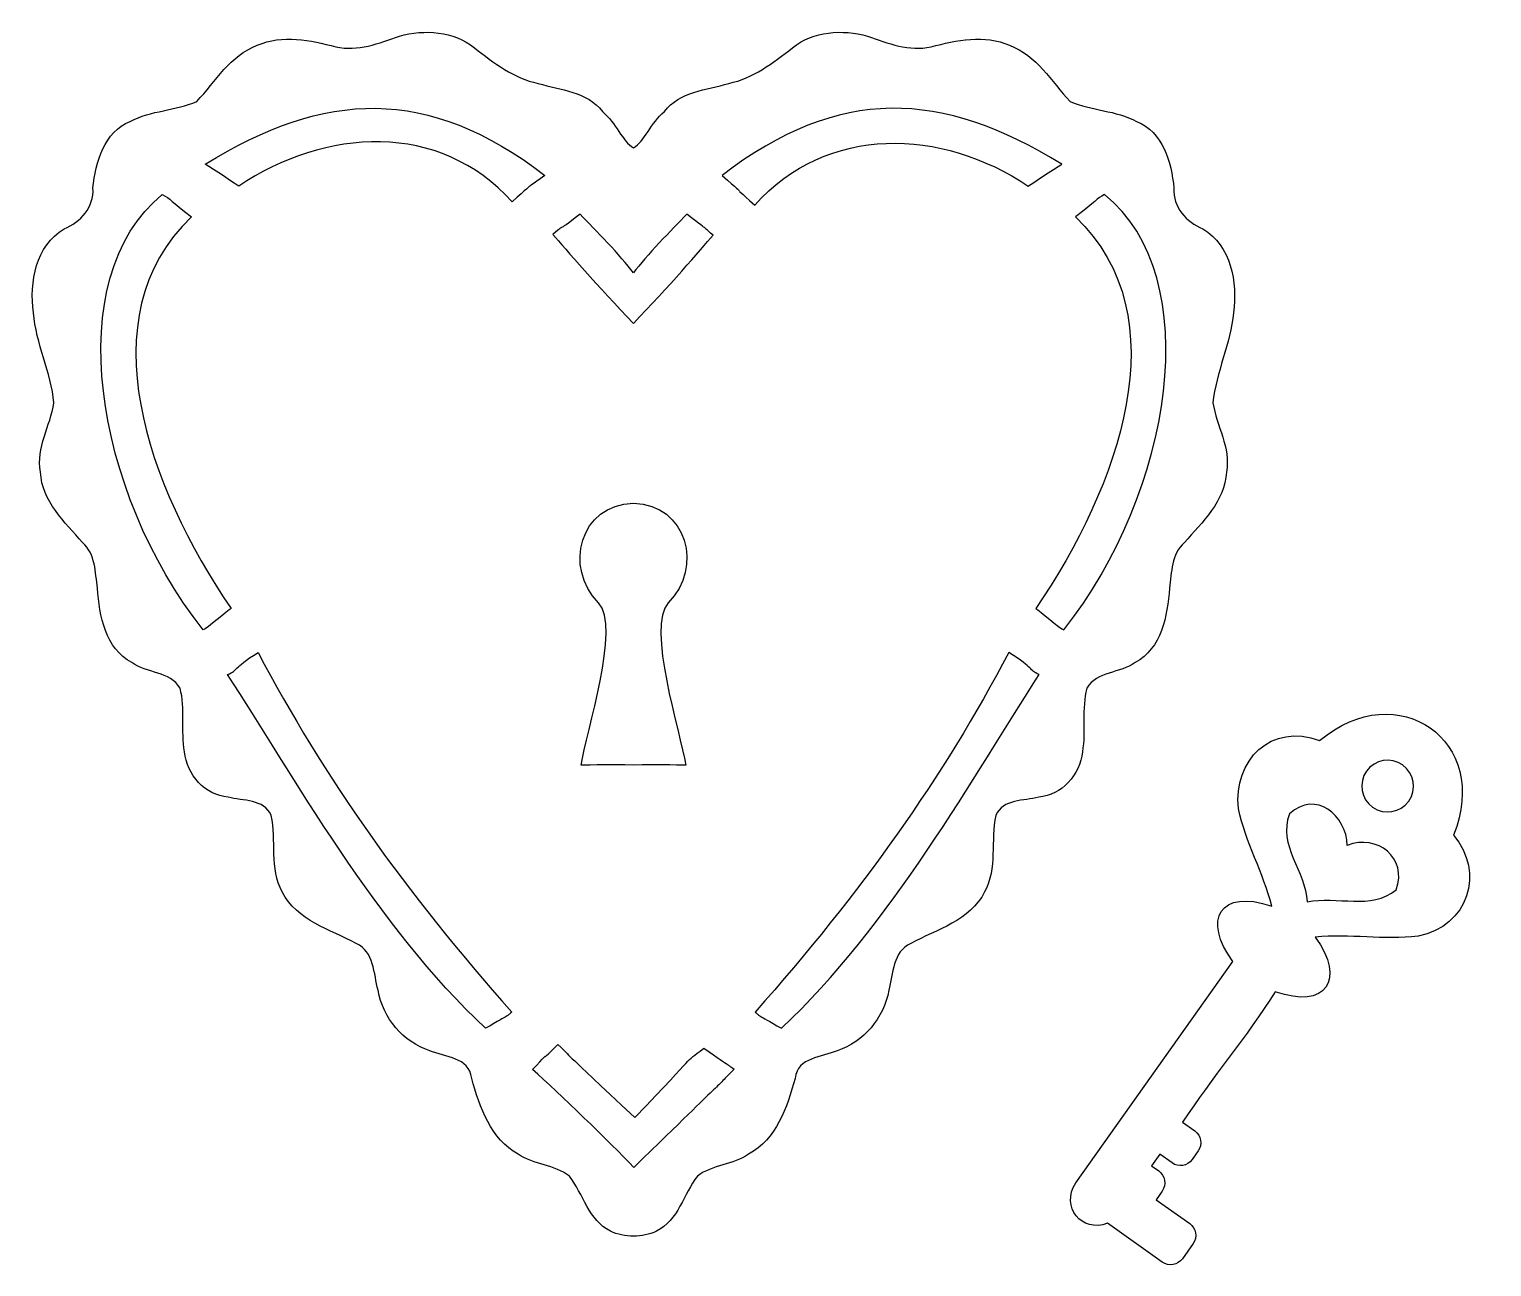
# Model space of a CAD drawing. Header units: centimetres. Extents: x -12.9 to 1.9, y -5.6 to 6.9.
import ezdxf

# ---------------------------------------------------------------- set-up
doc = ezdxf.new("R2010")
doc.units = ezdxf.units.CM
doc.header["$MEASUREMENT"] = 0
doc.layers.add('Layer 1', color=7, linetype='Continuous')

msp = doc.modelspace()

# ---------------------------------------------------------------- linework, layer by layer
at = {"layer": 'Layer 1'}
for points, knots in [([(-6.76941, -5.3), (-6.68735, -5.3), (-6.61044, -5.2826), (-6.5358, -5.25004), (-6.5358, -5.25004), (-6.31741, -5.13898), (-6.26178, -4.87449), (-6.12222, -4.6925), (-6.12222, -4.6925), (-5.97064, -4.57692), (-5.7622, -4.58198), (-5.60504, -4.47211), (-5.60504, -4.47211), (-5.32406, -4.31959), (-5.21671, -3.99661), (-5.1331, -3.70468), (-5.1331, -3.70468), (-5.10981, -3.48651), (-4.86286, -3.49447), (-4.70838, -3.425), (-4.70838, -3.425), (-4.43851, -3.339), (-4.23902, -3.09489), (-4.18596, -2.81416), (-4.18596, -2.81416), (-4.14282, -2.64784), (-4.14676, -2.42153), (-3.96526, -2.34253), (-3.96526, -2.34253), (-3.70125, -2.19685), (-3.36617, -2.11449), (-3.21733, -1.82011), (-3.21733, -1.82011), (-3.08762, -1.58091), (-3.15997, -1.30129), (-3.10524, -1.04665), (-3.10524, -1.04665), (-3.034, -0.87698), (-2.81789, -0.90411), (-2.67092, -0.86073), (-2.67092, -0.86073), (-2.43735, -0.84382), (-2.25261, -0.63618), (-2.22929, -0.40381), (-2.22929, -0.40381), (-2.1904, -0.19092), (-2.24007, 0.03116), (-2.18327, 0.24054), (-2.18327, 0.24054), (-2.08258, 0.41334), (-1.84526, 0.38797), (-1.69616, 0.49788), (-1.69616, 0.49788), (-1.42782, 0.6406), (-1.36867, 0.97064), (-1.3476, 1.25076), (-1.3476, 1.25076), (-1.32567, 1.4116), (-1.32953, 1.59611), (-1.19756, 1.71135), (-1.19756, 1.71135), (-1.01818, 1.92059), (-0.78649, 2.12622), (-0.77228, 2.42547), (-0.77228, 2.42547), (-0.72637, 2.67187), (-0.87164, 2.88891), (-0.90844, 3.12408), (-0.90844, 3.12408), (-0.87925, 3.43524), (-0.72624, 3.72228), (-0.70106, 4.03599), (-0.70106, 4.03599), (-0.65836, 4.34477), (-0.72466, 4.71443), (-1.01036, 4.88366), (-1.01036, 4.88366), (-1.17941, 4.95234), (-1.31318, 5.10158), (-1.30309, 5.29672), (-1.30309, 5.29672), (-1.32825, 5.55818), (-1.4165, 5.86564), (-1.68036, 5.96951), (-1.68036, 5.96951), (-1.89038, 6.08349), (-2.13767, 6.07644), (-2.35273, 6.17159), (-2.35273, 6.17159), (-2.54345, 6.37393), (-2.69128, 6.63909), (-2.96436, 6.73924), (-2.96436, 6.73924), (-3.2203, 6.85165), (-3.50112, 6.79084), (-3.75943, 6.72437), (-3.75943, 6.72437), (-3.98101, 6.67454), (-4.19689, 6.75836), (-4.40197, 6.83291), (-4.40197, 6.83291), (-4.65673, 6.90155), (-4.9491, 6.8858), (-5.16201, 6.71254), (-5.16201, 6.71254), (-5.35885, 6.56361), (-5.55855, 6.40307), (-5.80575, 6.35466), (-5.80575, 6.35466), (-6.02997, 6.28504), (-6.3022, 6.27499), (-6.45642, 6.06921), (-6.45642, 6.06921), (-6.59334, 5.95918), (-6.65713, 5.76304), (-6.76941, 5.70411), (-6.76941, 5.70411), (-6.88169, 5.76304), (-6.94548, 5.95918), (-7.0824, 6.06921), (-7.0824, 6.06921), (-7.23662, 6.27499), (-7.50885, 6.28504), (-7.73307, 6.35466), (-7.73307, 6.35466), (-7.98027, 6.40307), (-8.17997, 6.56361), (-8.37681, 6.71254), (-8.37681, 6.71254), (-8.58972, 6.8858), (-8.88209, 6.90155), (-9.13685, 6.83291), (-9.13685, 6.83291), (-9.34193, 6.75836), (-9.55781, 6.67454), (-9.77939, 6.72437), (-9.77939, 6.72437), (-10.0377, 6.79084), (-10.31852, 6.85165), (-10.57446, 6.73924), (-10.57446, 6.73924), (-10.84754, 6.63909), (-10.99537, 6.37393), (-11.18609, 6.17159), (-11.18609, 6.17159), (-11.40115, 6.07644), (-11.64844, 6.08349), (-11.85846, 5.96951), (-11.85846, 5.96951), (-12.12232, 5.86564), (-12.21057, 5.55818), (-12.23573, 5.29672), (-12.23573, 5.29672), (-12.22564, 5.10158), (-12.35941, 4.95234), (-12.52846, 4.88366), (-12.52846, 4.88366), (-12.81416, 4.71443), (-12.88046, 4.34477), (-12.83776, 4.03599), (-12.83776, 4.03599), (-12.81259, 3.72228), (-12.65957, 3.43524), (-12.63038, 3.12408), (-12.63038, 3.12408), (-12.66718, 2.88891), (-12.81245, 2.67187), (-12.76654, 2.42547), (-12.76654, 2.42547), (-12.75233, 2.12622), (-12.52064, 1.92059), (-12.34126, 1.71135), (-12.34126, 1.71135), (-12.20929, 1.59611), (-12.21315, 1.4116), (-12.19122, 1.25076), (-12.19122, 1.25076), (-12.17015, 0.97064), (-12.111, 0.6406), (-11.84266, 0.49788), (-11.84266, 0.49788), (-11.69356, 0.38797), (-11.45624, 0.41334), (-11.35555, 0.24054), (-11.35555, 0.24054), (-11.29875, 0.03116), (-11.34842, -0.19092), (-11.30953, -0.40381), (-11.30953, -0.40381), (-11.28621, -0.63618), (-11.10147, -0.84382), (-10.8679, -0.86073), (-10.8679, -0.86073), (-10.72093, -0.90411), (-10.50482, -0.87698), (-10.43358, -1.04665), (-10.43358, -1.04665), (-10.37885, -1.30129), (-10.4512, -1.58091), (-10.32149, -1.82011), (-10.32149, -1.82011), (-10.17265, -2.11449), (-9.83757, -2.19685), (-9.57356, -2.34253), (-9.57356, -2.34253), (-9.39206, -2.42153), (-9.396, -2.64784), (-9.35286, -2.81416), (-9.35286, -2.81416), (-9.2998, -3.09489), (-9.10031, -3.339), (-8.83044, -3.425), (-8.83044, -3.425), (-8.67596, -3.49447), (-8.42901, -3.48651), (-8.40572, -3.70468), (-8.40572, -3.70468), (-8.32211, -3.99661), (-8.21476, -4.31959), (-7.93378, -4.47211), (-7.93378, -4.47211), (-7.77662, -4.58198), (-7.56818, -4.57692), (-7.4166, -4.6925), (-7.4166, -4.6925), (-7.27704, -4.87449), (-7.22141, -5.13898), (-7.00302, -5.25004), (-7.00302, -5.25004), (-6.92838, -5.2826), (-6.85147, -5.3), (-6.76941, -5.3)], [0, 0, 0, 0, 0.01694915, 0.01694915, 0.01694915, 0.01694915, 0.03389831, 0.03389831, 0.03389831, 0.03389831, 0.05084746, 0.05084746, 0.05084746, 0.05084746, 0.06779661, 0.06779661, 0.06779661, 0.06779661, 0.08474576, 0.08474576, 0.08474576, 0.08474576, 0.10169492, 0.10169492, 0.10169492, 0.10169492, 0.11864407, 0.11864407, 0.11864407, 0.11864407, 0.13559322, 0.13559322, 0.13559322, 0.13559322, 0.15254237, 0.15254237, 0.15254237, 0.15254237, 0.16949153, 0.16949153, 0.16949153, 0.16949153, 0.18644068, 0.18644068, 0.18644068, 0.18644068, 0.20338983, 0.20338983, 0.20338983, 0.20338983, 0.22033898, 0.22033898, 0.22033898, 0.22033898, 0.23728814, 0.23728814, 0.23728814, 0.23728814, 0.25423729, 0.25423729, 0.25423729, 0.25423729, 0.27118644, 0.27118644, 0.27118644, 0.27118644, 0.28813559, 0.28813559, 0.28813559, 0.28813559, 0.30508475, 0.30508475, 0.30508475, 0.30508475, 0.3220339, 0.3220339, 0.3220339, 0.3220339, 0.33898305, 0.33898305, 0.33898305, 0.33898305, 0.3559322, 0.3559322, 0.3559322, 0.3559322, 0.37288136, 0.37288136, 0.37288136, 0.37288136, 0.38983051, 0.38983051, 0.38983051, 0.38983051, 0.40677966, 0.40677966, 0.40677966, 0.40677966, 0.42372881, 0.42372881, 0.42372881, 0.42372881, 0.44067797, 0.44067797, 0.44067797, 0.44067797, 0.45762712, 0.45762712, 0.45762712, 0.45762712, 0.47457627, 0.47457627, 0.47457627, 0.47457627, 0.49152542, 0.49152542, 0.49152542, 0.49152542, 0.50847458, 0.50847458, 0.50847458, 0.50847458, 0.52542373, 0.52542373, 0.52542373, 0.52542373, 0.54237288, 0.54237288, 0.54237288, 0.54237288, 0.55932203, 0.55932203, 0.55932203, 0.55932203, 0.57627119, 0.57627119, 0.57627119, 0.57627119, 0.59322034, 0.59322034, 0.59322034, 0.59322034, 0.61016949, 0.61016949, 0.61016949, 0.61016949, 0.62711864, 0.62711864, 0.62711864, 0.62711864, 0.6440678, 0.6440678, 0.6440678, 0.6440678, 0.66101695, 0.66101695, 0.66101695, 0.66101695, 0.6779661, 0.6779661, 0.6779661, 0.6779661, 0.69491525, 0.69491525, 0.69491525, 0.69491525, 0.71186441, 0.71186441, 0.71186441, 0.71186441, 0.72881356, 0.72881356, 0.72881356, 0.72881356, 0.74576271, 0.74576271, 0.74576271, 0.74576271, 0.76271186, 0.76271186, 0.76271186, 0.76271186, 0.77966102, 0.77966102, 0.77966102, 0.77966102, 0.79661017, 0.79661017, 0.79661017, 0.79661017, 0.81355932, 0.81355932, 0.81355932, 0.81355932, 0.83050847, 0.83050847, 0.83050847, 0.83050847, 0.84745763, 0.84745763, 0.84745763, 0.84745763, 0.86440678, 0.86440678, 0.86440678, 0.86440678, 0.88135593, 0.88135593, 0.88135593, 0.88135593, 0.89830508, 0.89830508, 0.89830508, 0.89830508, 0.91525424, 0.91525424, 0.91525424, 0.91525424, 0.93220339, 0.93220339, 0.93220339, 0.93220339, 0.94915254, 0.94915254, 0.94915254, 0.94915254, 0.96610169, 0.96610169, 0.96610169, 0.96610169, 1, 1, 1, 1]), ([(-7.66614, 5.42446), (-8.8499, 6.33265), (-9.8926, 6.28614), (-11.10095, 5.53676), (-11.10095, 5.53676), (-11.02805, 5.49363), (-10.77008, 5.32143), (-10.76209, 5.31427), (-10.76209, 5.31427), (-9.89106, 5.90409), (-8.72755, 5.97491), (-7.9964, 5.15614), (-7.9964, 5.15614), (-7.68272, 5.43429), (-7.94314, 5.21715), (-7.66614, 5.42446)], [0, 0, 0, 0, 0.2, 0.2, 0.2, 0.2, 0.4, 0.4, 0.4, 0.4, 0.6, 0.6, 0.6, 0.6, 1, 1, 1, 1]), ([(-5.87268, 5.42446), (-4.68892, 6.33265), (-3.64622, 6.28614), (-2.43787, 5.53676), (-2.43787, 5.53676), (-2.51077, 5.49363), (-2.76874, 5.32143), (-2.77673, 5.31427), (-2.77673, 5.31427), (-3.64776, 5.90409), (-4.81127, 5.94293), (-5.54242, 5.12416), (-5.54242, 5.12416), (-5.8561, 5.40232), (-5.54442, 5.13722), (-5.87268, 5.42446)], [0, 0, 0, 0, 0.2, 0.2, 0.2, 0.2, 0.4, 0.4, 0.4, 0.4, 0.6, 0.6, 0.6, 0.6, 1, 1, 1, 1]), ([(-10.83963, 1.04468), (-11.67938, 2.28095), (-12.30273, 3.99011), (-11.23993, 5.00578), (-11.23993, 5.00578), (-11.45405, 5.16323), (-11.44805, 5.18954), (-11.53464, 5.22949), (-11.53464, 5.22949), (-12.57083, 4.39867), (-12.22403, 2.22555), (-11.12201, 0.83029), (-11.12201, 0.83029), (-11.08812, 0.83886), (-10.86961, 1.02731), (-10.83963, 1.04468)], [0, 0, 0, 0, 0.2, 0.2, 0.2, 0.2, 0.4, 0.4, 0.4, 0.4, 0.6, 0.6, 0.6, 0.6, 1, 1, 1, 1]), ([(-2.69919, 1.04468), (-1.85944, 2.28095), (-1.23609, 3.99011), (-2.29889, 5.00578), (-2.29889, 5.00578), (-2.08477, 5.16323), (-2.09077, 5.18954), (-2.00418, 5.22949), (-2.00418, 5.22949), (-0.96799, 4.39867), (-1.31479, 2.22555), (-2.41681, 0.83029), (-2.41681, 0.83029), (-2.4507, 0.83886), (-2.66921, 1.02731), (-2.69919, 1.04468)], [0, 0, 0, 0, 0.2, 0.2, 0.2, 0.2, 0.4, 0.4, 0.4, 0.4, 0.6, 0.6, 0.6, 0.6, 1, 1, 1, 1]), ([(-6.76941, 4.43753), (-6.64329, 4.6128), (-6.38004, 4.87464), (-6.22918, 5.03094), (-6.22918, 5.03094), (-5.94353, 4.80863), (-6.11809, 4.95519), (-5.96416, 4.81897), (-5.96416, 4.81897), (-6.08453, 4.67464), (-6.41919, 4.29456), (-6.76941, 3.92765), (-6.76941, 3.92765), (-7.11963, 4.29456), (-7.46283, 4.68264), (-7.5832, 4.82696), (-7.5832, 4.82696), (-7.42928, 4.96318), (-7.5953, 4.80863), (-7.30964, 5.03094), (-7.30964, 5.03094), (-7.15878, 4.87464), (-6.89553, 4.6128), (-6.76941, 4.43753)], [0, 0, 0, 0, 0.14285714, 0.14285714, 0.14285714, 0.14285714, 0.28571429, 0.28571429, 0.28571429, 0.28571429, 0.42857143, 0.42857143, 0.42857143, 0.42857143, 0.57142857, 0.57142857, 0.57142857, 0.57142857, 0.71428571, 0.71428571, 0.71428571, 0.71428571, 1, 1, 1, 1]), ([(-6.76941, -0.53882), (-6.50169, -0.52956), (-6.51904, -0.53663), (-6.24082, -0.53858), (-6.24082, -0.53858), (-6.29163, -0.21224), (-6.64373, 0.86421), (-6.41693, 1.10279), (-6.41693, 1.10279), (-6.06093, 1.4585), (-6.22856, 2.09958), (-6.76941, 2.10965), (-6.76941, 2.10965), (-7.31026, 2.09958), (-7.47789, 1.4585), (-7.12189, 1.10279), (-7.12189, 1.10279), (-6.89509, 0.86421), (-7.24719, -0.21224), (-7.298, -0.53858), (-7.298, -0.53858), (-7.01978, -0.53663), (-7.03713, -0.52956), (-6.76941, -0.53882)], [0, 0, 0, 0, 0.14285714, 0.14285714, 0.14285714, 0.14285714, 0.28571429, 0.28571429, 0.28571429, 0.28571429, 0.42857143, 0.42857143, 0.42857143, 0.42857143, 0.57142857, 0.57142857, 0.57142857, 0.57142857, 0.71428571, 0.71428571, 0.71428571, 0.71428571, 1, 1, 1, 1]), ([(-7.99958, -3.03601), (-9.07364, -1.82426), (-9.90382, -0.65907), (-10.56583, 0.60218), (-10.56583, 0.60218), (-10.83526, 0.43011), (-10.75802, 0.42928), (-10.87381, 0.37737), (-10.87381, 0.37737), (-10.23259, -0.60525), (-9.36045, -2.18225), (-8.26526, -3.19813), (-8.26526, -3.19813), (-8.00285, -3.04798), (-8.06069, -3.08341), (-7.99958, -3.03601)], [0, 0, 0, 0, 0.2, 0.2, 0.2, 0.2, 0.4, 0.4, 0.4, 0.4, 0.6, 0.6, 0.6, 0.6, 1, 1, 1, 1]), ([(-5.53924, -3.03601), (-4.46518, -1.82426), (-3.635, -0.65907), (-2.97299, 0.60218), (-2.97299, 0.60218), (-2.70356, 0.43011), (-2.7808, 0.42928), (-2.66501, 0.37737), (-2.66501, 0.37737), (-3.30623, -0.60525), (-4.17837, -2.18225), (-5.27356, -3.19813), (-5.27356, -3.19813), (-5.53597, -3.04798), (-5.47813, -3.08341), (-5.53924, -3.03601)], [0, 0, 0, 0, 0.2, 0.2, 0.2, 0.2, 0.4, 0.4, 0.4, 0.4, 0.6, 0.6, 0.6, 0.6, 1, 1, 1, 1]), ([(0.17102, -0.28997), (-0.31735, -0.10462), (-0.70488, -0.48983), (-0.65049, -0.97731), (-0.65049, -0.97731), (-0.57736, -1.319), (-0.39931, -1.62616), (-0.3135, -1.96383), (-0.3135, -1.96383), (-0.84003, -1.78132), (-1.01711, -2.10362), (-0.70574, -2.52495), (-0.70574, -2.52495), (-0.70574, -2.52495), (-2.29605, -4.76242), (-2.29605, -4.76242), (-2.29605, -4.76242), (-2.45214, -5.00288), (-2.23634, -5.27132), (-1.97441, -5.1692), (-1.97441, -5.1692), (-1.97441, -5.1692), (-1.4202, -5.56261), (-1.4202, -5.56261), (-1.4202, -5.56261), (-1.35445, -5.60929), (-1.26398, -5.59393), (-1.2173, -5.52818), (-1.2173, -5.52818), (-1.2173, -5.52818), (-1.10913, -5.3758), (-1.10913, -5.3758), (-1.10913, -5.3758), (-1.06246, -5.31005), (-1.07781, -5.21958), (-1.14356, -5.1729), (-1.14356, -5.1729), (-1.14356, -5.1729), (-1.48404, -4.93121), (-1.48404, -4.93121), (-1.48404, -4.93121), (-1.48404, -4.93121), (-1.4223, -4.84424), (-1.4223, -4.84424), (-1.4223, -4.84424), (-1.37563, -4.77848), (-1.39098, -4.68801), (-1.45673, -4.64134), (-1.45673, -4.64134), (-1.45673, -4.64134), (-1.5282, -4.59061), (-1.5282, -4.59061), (-1.5282, -4.59061), (-1.5282, -4.59061), (-1.44444, -4.47262), (-1.44444, -4.47262), (-1.44444, -4.47262), (-1.44444, -4.47262), (-1.32173, -4.55972), (-1.32173, -4.55972), (-1.32173, -4.55972), (-1.25598, -4.6064), (-1.16551, -4.59104), (-1.11884, -4.52529), (-1.11884, -4.52529), (-1.11884, -4.52529), (-1.05758, -4.43899), (-1.05758, -4.43899), (-1.05758, -4.43899), (-1.0109, -4.37324), (-1.02625, -4.28277), (-1.092, -4.2361), (-1.092, -4.2361), (-1.092, -4.2361), (-1.21471, -4.14899), (-1.21471, -4.14899), (-1.21471, -4.14899), (-0.91977, -3.69828), (-0.56564, -3.28485), (-0.27943, -2.82858), (-0.27943, -2.82858), (0.23853, -3.01331), (0.43663, -2.70527), (0.12697, -2.27751), (0.12697, -2.27751), (0.47312, -2.24101), (0.82023, -2.30943), (1.16586, -2.26667), (1.16586, -2.26667), (1.67425, -2.1675), (1.84494, -1.6227), (1.52503, -1.24505), (1.52503, -1.24505), (1.9116, -0.2956), (0.96093, 0.37454), (0.17102, -0.28997)], [0, 0, 0, 0, 0.04, 0.04, 0.04, 0.04, 0.08, 0.08, 0.08, 0.08, 0.12, 0.12, 0.12, 0.12, 0.16, 0.16, 0.16, 0.16, 0.2, 0.2, 0.2, 0.2, 0.24, 0.24, 0.24, 0.24, 0.28, 0.28, 0.28, 0.28, 0.32, 0.32, 0.32, 0.32, 0.36, 0.36, 0.36, 0.36, 0.4, 0.4, 0.4, 0.4, 0.44, 0.44, 0.44, 0.44, 0.48, 0.48, 0.48, 0.48, 0.52, 0.52, 0.52, 0.52, 0.56, 0.56, 0.56, 0.56, 0.6, 0.6, 0.6, 0.6, 0.64, 0.64, 0.64, 0.64, 0.68, 0.68, 0.68, 0.68, 0.72, 0.72, 0.72, 0.72, 0.76, 0.76, 0.76, 0.76, 0.8, 0.8, 0.8, 0.8, 0.84, 0.84, 0.84, 0.84, 0.88, 0.88, 0.88, 0.88, 0.92, 0.92, 0.92, 0.92, 1, 1, 1, 1]), ([(1.00988, -0.53665), (1.12773, -0.62031), (1.15603, -0.78356), (1.07237, -0.90142), (1.07237, -0.90142), (0.9887, -1.01927), (0.82478, -1.04709), (0.70692, -0.96343), (0.70692, -0.96343), (0.58906, -0.87977), (0.56125, -0.71584), (0.64491, -0.59798), (0.64491, -0.59798), (0.72857, -0.48013), (0.89202, -0.45298), (1.00988, -0.53665)], [0, 0, 0, 0, 0.2, 0.2, 0.2, 0.2, 0.4, 0.4, 0.4, 0.4, 0.6, 0.6, 0.6, 0.6, 1, 1, 1, 1]), ([(0.45056, -1.35028), (0.7536, -1.22862), (1.06617, -1.47897), (0.94399, -1.79789), (0.94399, -1.79789), (0.69494, -2.00865), (0.34538, -1.8542), (0.04518, -1.92135), (0.04518, -1.92135), (0.02947, -1.6048), (-0.2549, -1.35053), (-0.13476, -1.03212), (-0.13476, -1.03212), (0.13115, -0.78359), (0.44333, -1.04592), (0.45056, -1.35028)], [0, 0, 0, 0, 0.2, 0.2, 0.2, 0.2, 0.4, 0.4, 0.4, 0.4, 0.6, 0.6, 0.6, 0.6, 1, 1, 1, 1]), ([(-5.75066, -3.61216), (-5.83186, -3.55257), (-5.75543, -3.61055), (-6.05659, -3.39945), (-6.05659, -3.39945), (-6.28713, -3.57424), (-6.0846, -3.40433), (-6.75684, -4.10177), (-6.75684, -4.10177), (-7.52801, -3.3725), (-7.34452, -3.55077), (-7.53294, -3.36197), (-7.53294, -3.36197), (-7.7907, -3.62011), (-7.53141, -3.33702), (-7.79056, -3.61668), (-7.79056, -3.61668), (-7.51908, -3.85039), (-7.01529, -4.34824), (-6.76442, -4.60547), (-6.76442, -4.60547), (-5.75594, -3.61975), (-6.0078, -3.87247), (-5.75066, -3.61216)], [0, 0, 0, 0, 0.14285714, 0.14285714, 0.14285714, 0.14285714, 0.28571429, 0.28571429, 0.28571429, 0.28571429, 0.42857143, 0.42857143, 0.42857143, 0.42857143, 0.57142857, 0.57142857, 0.57142857, 0.57142857, 0.71428571, 0.71428571, 0.71428571, 0.71428571, 1, 1, 1, 1])]:
    msp.add_open_spline(points, degree=3, knots=knots, dxfattribs=at)

doc.saveas('drawing.dxf')
